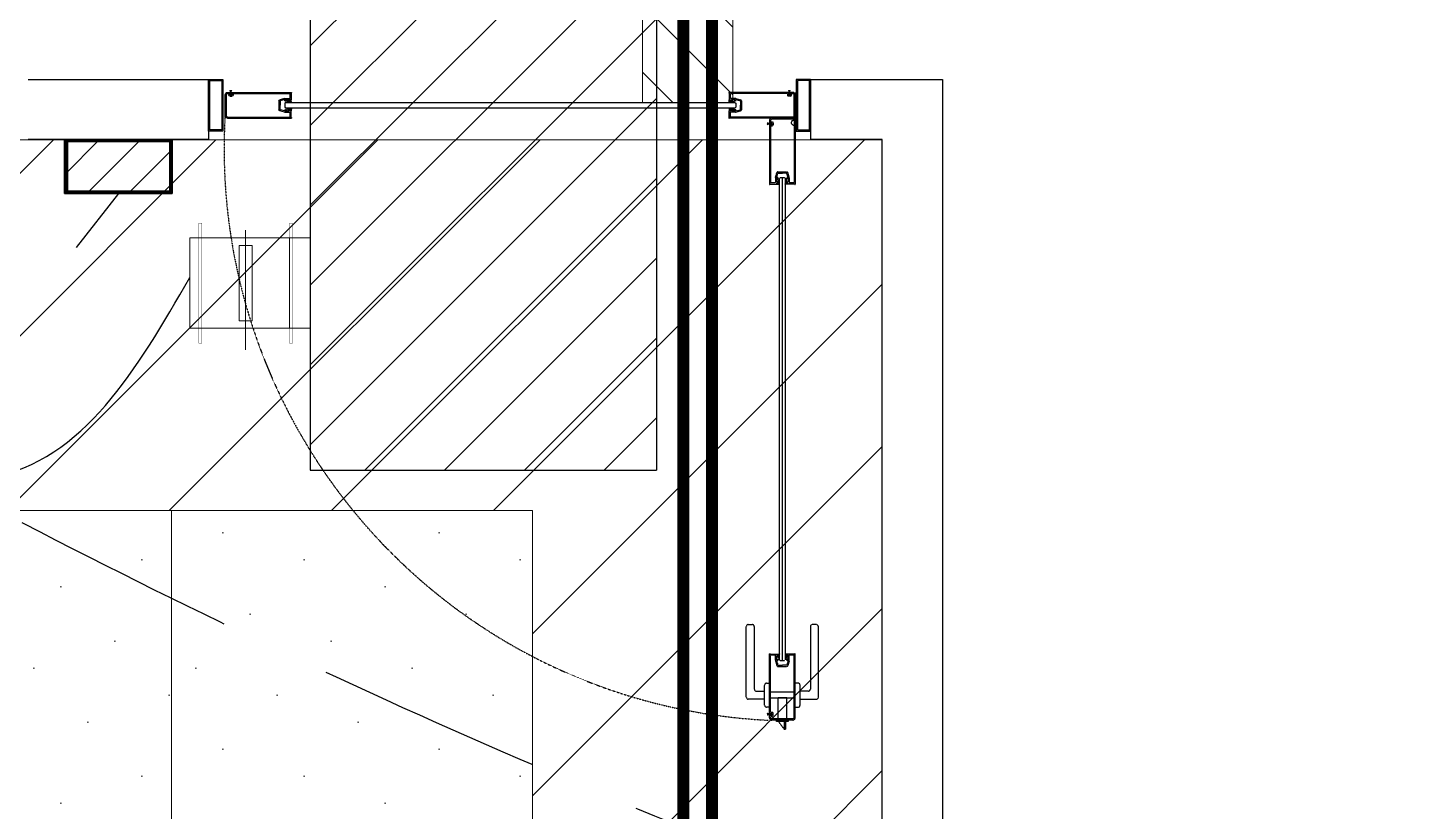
# Model space of a CAD drawing. Header units: millimetres. Extents: x 148480 to 578986, y 39883 to 155062.
# Drawn here: x 221488 to 223814, y 65453 to 66754 of the extents above; entities that cross this region are included whole.
import ezdxf

# ---------------------------------------------------------------- set-up
doc = ezdxf.new("R2010")
doc.units = ezdxf.units.MM
doc.linetypes.add('CONTINOUS', pattern=[0])
doc.linetypes.add('HIDDEN', pattern=[0.375, 0.25, -0.125])
for name, color, linetype in [('2', 7, 'Continuous'), ('ceilings', 253, 'Continuous'), ('DNM JEB', 4, 'Continuous'), ('EL-SWITCH BOXWS', 30, 'Continuous'), ('Flooring', 44, 'Continuous'), ('Hatch 01_UC', 7, 'Continuous'), ('Layer4', 6, 'Continuous'), ('M HVAC DRAIN PIPE', 30, 'Continuous'), ('M-HVAC ELLIPTICAL DUCT', 6, 'Continuous'), ('M-HVAC VRV PIPE', 4, 'Continuous'), ('M-HVAC-INSULATION', 8, 'Continuous'), ('M-HVAC-SUPPLY AIR DUCT', 4, 'Continuous'), ('TENANCY', 3, 'Continuous')]:
    doc.layers.add(name, color=color, linetype=linetype)
for name, color, linetype, lineweight in [('CB-AC CABLE TRAY', 213, 'Continuous', 15), ('I-PART-GYP', 6, 'Continuous', 30), ('M-HVAC-CONTROL DAMPERS', 210, 'Continuous', 15)]:
    doc.layers.add(name, color=color, linetype=linetype, lineweight=lineweight)
doc.layers.add('ceiling', color=7, linetype='Continuous', lineweight=5, true_color=0x560d91)

# ---------------------------------------------------------------- blocks, each defined once
blk = doc.blocks.new('A$C5BB6640F')
at = {"layer": '2', "color": 8, "linetype": 'Continuous'}
for p, q in [((0.8, 2.6), (0, 0)), ((1, 2.6), (0.5, 0)), ((2.1, 8.2), (0.8, 8.2)), ((0.8, 8.2), (0.8, 2.6)), ((2.1, 6.4), (0.8, 6.4)), ((2.1, 4.5), (0.8, 4.5)), ((2.1, 2.6), (0.8, 2.6)), ((1.2, 2.6), (0.9, 0)), ((1.4, 2.6), (1.4, 0)), ((1.6, 2.6), (1.9, 0)), ((1.8, 2.6), (2.3, 0)), ((2.1, 8.2), (2.1, 2.6)), ((2.1, 2.6), (2.8, 0))]:
    blk.add_line(p, q, dxfattribs=at)
blk = doc.blocks.new('A$C4A242C7C')
at = {"layer": '2', "color": 8, "linetype": 'Continuous'}
for p, q in [((0, 4), (0, 115.4)), ((0.4, 115.8), (0.6, 115.8)), ((1.4, 115), (13, 115)), ((2, 113), (10.5, 113)), ((2, 4), (2, 113)), ((10.5, 103.9), (10.5, 113)), ((10.6, 103.4), (12.8, 95.2)), ((14, 111.3), (12.5, 111.3)), ((12.5, 104.8), (12.5, 111.3)), ((14, 104.8), (12.5, 104.8)), ((14.8, 103.8), (12.5, 103.8)), ((12.5, 103.8), (14.7, 95.7)), ((13, 115), (13, 112.6)), ((14.7, 112.6), (13, 112.6)), ((14, 110), (14, 111.3)), ((14, 106.1), (14, 104.8)), ((14.3, 109.8), (15, 110)), ((14.3, 106.3), (15, 106.1)), ((14.7, 112.6), (15.2, 110.4)), ((14.8, 103.8), (15.2, 105.6)), ((30.3, 112.6), (29.8, 110.4)), ((30.2, 103.8), (29.8, 105.6)), ((30.7, 109.8), (30, 110)), ((30.7, 106.3), (30, 106.1)), ((30.2, 103.8), (32.5, 103.8)), ((32, 112.6), (30.3, 112.6)), ((32.5, 103.8), (30.3, 95.7)), ((31, 111.3), (32.5, 111.3)), ((31, 110), (31, 111.3)), ((31, 106.1), (31, 104.8)), ((31, 104.8), (32.5, 104.8)), ((32, 115), (32, 112.6)), ((43.6, 115), (32, 115)), ((34.4, 103.4), (32.2, 95.2)), ((32.5, 104.8), (32.5, 111.3)), ((34.5, 113), (43, 113)), ((34.5, 103.9), (34.5, 113)), ((43, 14.2), (43, 113)), ((44.6, 115.8), (44.4, 115.8)), ((45, 11.7), (45, 115.4)), ((14.7, 95.7), (22.5, 95.7)), ((30.3, 93.7), (14.7, 93.7)), ((30.3, 95.7), (22.5, 95.7)), ((4, 2), (41, 2)), ((4, 0), (41, 0)), ((38.5, 8.4), (38.5, 11.7)), ((42.5, 13.7), (40.5, 13.7)), ((40.5, 8.8), (40.5, 11.3)), ((42.5, 6.4), (40.5, 6.4)), ((44, 11.7), (40.9, 11.7)), ((44, 8.4), (40.9, 8.4)), ((43, 4), (43, 5.9)), ((44, 11.6), (44, 11.7)), ((44, 8.4), (44, 8.5)), ((44.4, 11.2), (44.5, 11.2)), ((44.4, 8.9), (44.5, 8.9)), ((45, 4), (45, 8.4))]:
    blk.add_line(p, q, dxfattribs=at)
for centre, radius, start, end in [((0.4, 115.4), 0.4, 90, 180), ((0.6, 115.4), 0.4, 0, 90), ((1.4, 115.4), 0.4, 180, 270), ((12.5, 103.9), 2, 180, 195), ((14.2, 110), 0.2, 180, 285), ((14.2, 106.1), 0.2, 75, 180), ((14.8, 110.3), 0.4, 285, 15), ((14.8, 105.7), 0.4, 345, 75), ((30.1, 110.3), 0.4, 165, 255), ((30.1, 105.7), 0.4, 105, 195), ((30.8, 110), 0.2, 255, 0), ((30.8, 106.1), 0.2, 0, 105), ((32.5, 103.9), 2, 345, 0), ((43.6, 115.4), 0.4, 270, 0), ((44.4, 115.4), 0.4, 90, 180), ((44.6, 115.4), 0.4, 0, 90), ((14.7, 95.7), 2, 195, 270), ((30.3, 95.7), 2, 270, 345), ((4, 4), 4, 180, 270), ((4, 4), 2, 180, 270), ((40.5, 11.7), 2, 90, 180), ((40.5, 8.4), 2, 180, 270), ((40.9, 11.3), 0.4, 90, 180), ((40.9, 8.8), 0.4, 180, 270), ((41, 4), 4, 270, 0), ((41, 4), 2, 270, 0), ((42.5, 14.2), 0.5, 270, 0), ((42.5, 5.9), 0.5, 0, 90), ((44.4, 11.6), 0.4, 180, 270), ((44.4, 8.5), 0.4, 90, 180), ((44.5, 11.7), 0.5, 270, 0), ((44.5, 8.4), 0.5, 0, 90)]:
    blk.add_arc(centre, radius, start, end, dxfattribs=at)
blk = doc.blocks.new('A$C109E4DED')
at = {"layer": 'TENANCY', "rotation": 90}
blk.add_blockref('A$C4A242C7C', (75.8, 0), dxfattribs=at)
blk = doc.blocks.new('A$C57546ED1')
at = {"layer": '2', "color": 8, "linetype": 'Continuous'}
mesh = blk.add_polyface(dxfattribs=at)
corners = [(1, 3.4), (0.7, 2.6), (0, 2.7), (0.8, 4.1)]
mesh.append_faces([[corners[k] for k in face] for face in [(0, 1, 2, 3)]], dxfattribs={"color": 8})
mesh = blk.add_polyface(dxfattribs=at)
corners = [(2, 3.4), (2, 2.6), (0.7, 2.6), (1, 3.4)]
mesh.append_faces([[corners[k] for k in face] for face in [(0, 1, 2, 3)]], dxfattribs={"color": 8})
mesh = blk.add_polyface(dxfattribs=at)
corners = [(2.3, 4.1), (2.2, 1.7), (2, 2.6), (2, 3.4)]
mesh.append_faces([[corners[k] for k in face] for face in [(0, 1, 2, 3)]], dxfattribs={"color": 8})
mesh = blk.add_polyface(dxfattribs=at)
corners = [(2.7, 3.4), (2.5, 2.5), (2.2, 1.7), (2.3, 4.1)]
mesh.append_faces([[corners[k] for k in face] for face in [(0, 1, 2, 3)]], dxfattribs={"color": 8})
mesh = blk.add_polyface(dxfattribs=at)
corners = [(3.3, 3.4), (3.2, 2.5), (2.5, 2.5), (2.7, 3.4)]
mesh.append_faces([[corners[k] for k in face] for face in [(0, 1, 2, 3)]], dxfattribs={"color": 8})
mesh = blk.add_polyface(dxfattribs=at)
corners = [(3.6, 4.2), (3.5, 2.4), (3.2, 2.5), (3.3, 3.4)]
mesh.append_faces([[corners[k] for k in face] for face in [(0, 1, 2, 3)]], dxfattribs={"color": 8})
mesh = blk.add_polyface(dxfattribs=at)
corners = [(4.1, 3.5), (3.9, 2.4), (3.5, 2.4), (3.6, 4.2)]
mesh.append_faces([[corners[k] for k in face] for face in [(0, 1, 2, 3)]], dxfattribs={"color": 8})
mesh = blk.add_polyface(dxfattribs=at)
corners = [(6.5, 3.6), (5.8, 2.3), (3.9, 2.4), (4.1, 3.5)]
mesh.append_faces([[corners[k] for k in face] for face in [(0, 1, 2, 3)]], dxfattribs={"color": 8})
mesh = blk.add_polyface(dxfattribs=at)
corners = [(6.8, 4.6), (6.2, 0), (5.8, 2.3), (6.5, 3.6)]
mesh.append_faces([[corners[k] for k in face] for face in [(0, 1, 2, 3)]], dxfattribs={"color": 8})
mesh = blk.add_polyface(dxfattribs=at)
corners = [(7.9, 4.6), (7.5, 0), (6.2, 0), (6.8, 4.6)]
mesh.append_faces([[corners[k] for k in face] for face in [(0, 1, 2, 3)]], dxfattribs={"color": 8})
blk = doc.blocks.new('GFC1')
at = {"layer": 'DNM JEB', "color": 8, "linetype": 'Continuous'}
for p, q in [((294420.8, 67654.6), (294420.8, 67554.6)), ((295420.8, 67654.6), (295420.8, 67554.6)), ((295397, 67632.2), (295397, 67585.4))]:
    blk.add_line(p, q, dxfattribs=at)
at = {"layer": 'DNM JEB', "color": 8}
for p, q in [((294548.6, 67616.5), (295295, 67616.5)), ((295295, 67607), (294548.6, 67607)), ((295369, 66690.5), (295369, 67490.1)), ((295378.6, 67490.1), (295378.6, 66690.5))]:
    blk.add_line(p, q, dxfattribs=at)
at = {"layer": 'DNM JEB', "color": 8, "linetype": 'HIDDEN'}
for p, q in [((295351.2, 67581.4), (295348.7, 67582.1)), ((295351.2, 67581.2), (295348.7, 67581.7)), ((295351.2, 67581), (295348.7, 67581.2)), ((295351.2, 67580.8), (295348.7, 67580.8)), ((295351.2, 67580.6), (295348.7, 67580.3)), ((295351.2, 67580.3), (295348.7, 67579.9)), ((295351.2, 67580.1), (295348.7, 67579.4)), ((295351.2, 67580.1), (295351.2, 67581.4)), ((295356.5, 67581.4), (295351.2, 67581.4)), ((295356.5, 67580.1), (295351.2, 67580.1)), ((295352.4, 67586.5), (295352.4, 67582.3)), ((295352.4, 67579.2), (295352.4, 67480.4)), ((295352.9, 67581.9), (295352.8, 67581.9)), ((295352.9, 67579.7), (295352.8, 67579.7)), ((295353, 67580.1), (295353, 67581.4)), ((295353.3, 67582.3), (295353.3, 67582.2)), ((295353.3, 67582.3), (295356.3, 67582.3)), ((295353.3, 67579.3), (295353.3, 67579.2)), ((295353.3, 67579.2), (295356.3, 67579.2)), ((295354.3, 67586.5), (295354.3, 67584.7)), ((295354.7, 67584.2), (295356.7, 67584.2)), ((295354.8, 67580.1), (295354.8, 67581.4)), ((295391.4, 67590.3), (295356.2, 67590.3)), ((295391.4, 67588.4), (295356.2, 67588.4)), ((295356.5, 67580.1), (295356.5, 67581.4)), ((295356.7, 67582), (295356.7, 67579.6)), ((295358.6, 67582.3), (295358.6, 67579.2)), ((295393.3, 67586.5), (295393.3, 67482.7)), ((295395.2, 67586.5), (295395.2, 67480.4)), ((295354.3, 67576.8), (295354.3, 67482.7)), ((295354.7, 67577.3), (295356.7, 67577.3)), ((295362.4, 67491.8), (295364.5, 67499.6)), ((295362.4, 67491.3), (295362.4, 67482.7)), ((295364.3, 67491.5), (295366.4, 67499.1)), ((295366.4, 67491.5), (295364.3, 67491.5)), ((295365.7, 67490.5), (295364.3, 67490.5)), ((295364.3, 67490.5), (295364.3, 67484.3)), ((295365.7, 67489.3), (295365.7, 67490.5)), ((295365.7, 67485.6), (295365.7, 67484.3)), ((295365.9, 67489.1), (295366.6, 67489.3)), ((295365.9, 67485.8), (295366.6, 67485.6)), ((295366.4, 67501.1), (295381.2, 67501.1)), ((295366.4, 67499.1), (295373.8, 67499.1)), ((295366.4, 67491.5), (295366.9, 67489.7)), ((295381.2, 67499.1), (295373.8, 67499.1)), ((295381.2, 67491.5), (295380.7, 67489.7)), ((295381.7, 67489.1), (295381, 67489.3)), ((295381.7, 67485.8), (295381, 67485.6)), ((295383.3, 67491.5), (295381.2, 67499.1)), ((295381.2, 67491.5), (295383.3, 67491.5)), ((295381.9, 67490.5), (295383.3, 67490.5)), ((295381.9, 67489.3), (295381.9, 67490.5)), ((295381.9, 67485.6), (295381.9, 67484.3)), ((295385.2, 67491.8), (295383.1, 67499.6)), ((295383.3, 67490.5), (295383.3, 67484.3)), ((295385.2, 67491.3), (295385.2, 67482.7)), ((295352.7, 67480), (295352.9, 67480)), ((295353.7, 67480.8), (295364.7, 67480.8)), ((295362.4, 67482.7), (295354.3, 67482.7)), ((295365.7, 67484.3), (295364.3, 67484.3)), ((295364.7, 67483.1), (295366.3, 67483.1)), ((295364.7, 67480.8), (295364.7, 67483.1)), ((295366.3, 67483.1), (295366.9, 67485.1)), ((295381.3, 67483.1), (295380.7, 67485.1)), ((295381.3, 67483.1), (295382.8, 67483.1)), ((295381.9, 67484.3), (295383.3, 67484.3)), ((295382.8, 67480.8), (295382.8, 67483.1)), ((295393.9, 67480.8), (295382.8, 67480.8)), ((295393.3, 67482.7), (295385.2, 67482.7)), ((295394.8, 67480), (295394.7, 67480)), ((295352.4, 66601.4), (295352.4, 66700.2)), ((295352.7, 66700.6), (295352.9, 66700.6)), ((295353.7, 66699.8), (295364.7, 66699.8)), ((295362.4, 66697.9), (295354.3, 66697.9)), ((295354.3, 66603.8), (295354.3, 66697.9)), ((295362.4, 66689.2), (295362.4, 66697.9)), ((295365.7, 66696.3), (295364.3, 66696.3)), ((295364.3, 66690.1), (295364.3, 66696.3)), ((295364.7, 66699.8), (295364.7, 66697.5)), ((295364.7, 66697.5), (295366.3, 66697.5)), ((295365.7, 66695), (295365.7, 66696.3)), ((295365.9, 66694.8), (295366.6, 66695)), ((295366.3, 66697.5), (295366.9, 66695.5)), ((295381.3, 66697.5), (295380.7, 66695.5)), ((295381.7, 66694.8), (295381, 66695)), ((295381.3, 66697.5), (295382.8, 66697.5)), ((295381.9, 66695), (295381.9, 66696.3)), ((295381.9, 66696.3), (295383.3, 66696.3)), ((295382.8, 66699.8), (295382.8, 66697.5)), ((295393.9, 66699.8), (295382.8, 66699.8)), ((295383.3, 66690.1), (295383.3, 66696.3)), ((295393.3, 66697.9), (295385.2, 66697.9)), ((295385.2, 66689.2), (295385.2, 66697.9)), ((295393.3, 66594.1), (295393.3, 66697.9)), ((295394.8, 66700.6), (295394.7, 66700.6)), ((295395.2, 66594.1), (295395.2, 66700.2)), ((295362.4, 66688.8), (295364.5, 66680.9)), ((295365.7, 66690.1), (295364.3, 66690.1)), ((295366.4, 66689.1), (295364.3, 66689.1)), ((295364.3, 66689.1), (295366.4, 66681.4)), ((295365.7, 66691.3), (295365.7, 66690.1)), ((295365.9, 66691.5), (295366.6, 66691.3)), ((295366.4, 66689.1), (295366.9, 66690.8)), ((295366.4, 66681.4), (295373.8, 66681.4)), ((295366.4, 66679.5), (295381.2, 66679.5)), ((295381.2, 66681.4), (295373.8, 66681.4)), ((295381.2, 66689.1), (295380.7, 66690.8)), ((295381.7, 66691.5), (295381, 66691.3)), ((295381.2, 66689.1), (295383.3, 66689.1)), ((295383.3, 66689.1), (295381.2, 66681.4)), ((295381.9, 66691.3), (295381.9, 66690.1)), ((295381.9, 66690.1), (295383.3, 66690.1)), ((295385.2, 66688.8), (295383.1, 66680.9)), ((295354.7, 66603.3), (295356.7, 66603.3)), ((295351.2, 66600.4), (295348.7, 66601.1)), ((295351.2, 66600.2), (295348.7, 66600.6)), ((295351.2, 66599.9), (295348.7, 66600.2)), ((295351.2, 66599.7), (295348.7, 66599.7)), ((295351.2, 66599.5), (295348.7, 66599.3)), ((295351.2, 66599.3), (295348.7, 66598.8)), ((295351.2, 66599.1), (295348.7, 66598.4)), ((295351.2, 66600.4), (295351.2, 66599.1)), ((295356.5, 66600.4), (295351.2, 66600.4)), ((295356.5, 66599.1), (295351.2, 66599.1)), ((295352.4, 66594.1), (295352.4, 66598.2)), ((295352.9, 66600.9), (295352.8, 66600.9)), ((295352.9, 66598.7), (295352.8, 66598.7)), ((295353, 66600.4), (295353, 66599.1)), ((295353.3, 66601.3), (295353.3, 66601.4)), ((295353.3, 66601.4), (295356.3, 66601.4)), ((295353.3, 66598.2), (295353.3, 66598.3)), ((295353.3, 66598.2), (295356.3, 66598.2)), ((295354.3, 66594.1), (295354.3, 66595.9)), ((295354.7, 66596.3), (295356.7, 66596.3)), ((295354.8, 66600.4), (295354.8, 66599.1)), ((295391.4, 66592.2), (295356.2, 66592.2)), ((295391.4, 66590.3), (295356.2, 66590.3)), ((295356.5, 66600.4), (295356.5, 66599.1)), ((295356.7, 66598.6), (295356.7, 66601)), ((295358.6, 66598.2), (295358.6, 66601.4))]:
    blk.add_line(p, q, dxfattribs=at)
at = {"layer": 'DNM JEB', "color": 8, "linetype": 'Continuous'}
for points in [[(294420.8, 67654.6), (294444.6, 67654.6), (294444.6, 67568.9), (294420.8, 67568.9)], [(294422.7, 67652.7), (294442.7, 67652.7), (294442.7, 67570.8), (294422.7, 67570.8)], [(295420.8, 67654.6), (295397, 67654.6), (295397, 67568.9), (295420.8, 67568.9)], [(295418.9, 67652.7), (295398.9, 67652.7), (295398.9, 67570.8), (295418.9, 67570.8)]]:
    blk.add_lwpolyline(points, close=True, dxfattribs=at)
blk.add_lwpolyline([(295395.2, 67586.8), (295395.2, 67632.2), (295397, 67632.2)], dxfattribs=at)
at = {"layer": 'DNM JEB', "color": 8}
for points in [[(294548.6, 67616.5), (294547.2, 67615), (294547.2, 67608.4), (294548.6, 67607)], [(295295, 67616.5), (295296.4, 67615.1), (295296.4, 67608.4), (295295, 67607)], [(295373.8, 66689.1), (295373.8, 67491.5)]]:
    blk.add_lwpolyline(points, dxfattribs=at)
at = {"layer": 'DNM JEB', "color": 8, "linetype": 'HIDDEN'}
for points in [[(295369, 67490.1), (295370.5, 67491.5), (295377.1, 67491.5), (295378.6, 67490.1)], [(295369, 66690.5), (295370.5, 66689.1), (295377.1, 66689.1), (295378.6, 66690.5)], [(295368.1, 66588.1), (295368.1, 66586.7), (295376.7, 66575.3)], [(295376.7, 66588.1), (295376.7, 66575.3), (295379.5, 66575.3), (295379.5, 66588.1)]]:
    blk.add_lwpolyline(points, dxfattribs=at)
for points in [[(295344.4, 66625.1), (295317.2, 66625.1, -0.414214), (295313.9, 66628.4), (295313.9, 66745.6, -0.414214), (295317.2, 66748.9), (295323.9, 66748.9, -0.414214), (295327.2, 66745.6), (295327.2, 66641.7, 0.414214), (295330.6, 66638.4), (295344.4, 66638.4)], [(295403.2, 66625.1), (295430.4, 66625.1, 0.414214), (295433.7, 66628.4), (295433.7, 66745.6, 0.414214), (295430.4, 66748.9), (295423.7, 66748.9, 0.414214), (295420.4, 66745.6), (295420.4, 66641.7, -0.414214), (295417, 66638.4), (295403.2, 66638.4)], [(295352.4, 66611.7), (295347.7, 66611.7, -0.414214), (295344.4, 66615.1), (295344.4, 66648.4, -0.414214), (295347.7, 66651.7), (295352.4, 66651.7)], [(295395.2, 66611.7), (295399.9, 66611.7, 0.414214), (295403.2, 66615.1), (295403.2, 66648.4, 0.414214), (295399.9, 66651.7), (295395.2, 66651.7)]]:
    blk.add_lwpolyline(points, format="xyb", dxfattribs=at)
for points in [[(295395.2, 66627), (295395.2, 66636.5), (295352.4, 66636.5), (295352.4, 66627)], [(295381.5, 66591.8), (295381.5, 66627), (295366.2, 66627), (295366.2, 66591.8)], [(295364.3, 66588.1), (295364.3, 66590.3), (295383.3, 66590.3), (295383.3, 66588.1)], [(295365.2, 66590.3), (295365.2, 66591.8), (295382.4, 66591.8), (295382.4, 66590.3)]]:
    blk.add_lwpolyline(points, close=True, dxfattribs=at)
at = {"layer": 'DNM JEB', "color": 8, "linetype": 'HIDDEN', "ltscale": 0.1}
blk.add_arc((295397.1, 67539.5), 950.6, 176.5059, 267.1815, dxfattribs=at)
at = {"layer": 'DNM JEB', "color": 8, "linetype": 'HIDDEN'}
for centre, radius, start, end in [((295356.2, 67586.5), 3.81, 90, 180), ((295352.8, 67582.3), 0.476, 180, 270), ((295352.8, 67579.2), 0.476, 90, 180), ((295352.9, 67582.2), 0.381, 270, 0), ((295352.9, 67579.3), 0.381, 0, 90), ((295356.2, 67586.5), 1.9, 90, 180), ((295354.7, 67584.7), 0.476, 180, 270), ((295356.3, 67582), 0.381, 0, 90), ((295356.3, 67579.6), 0.381, 270, 0), ((295356.7, 67582.3), 1.9, 0, 90), ((295356.7, 67579.2), 1.9, 270, 0), ((295391.4, 67586.5), 3.81, 0, 90), ((295391.4, 67586.5), 1.9, 0, 90), ((295354.7, 67576.8), 0.476, 90, 180), ((295364.3, 67491.3), 1.9, 165, 180), ((295366.4, 67499.1), 1.9, 90, 165), ((295365.9, 67489.3), 0.19, 180, 285), ((295365.9, 67485.6), 0.19, 75, 180), ((295366.5, 67489.6), 0.381, 285, 15), ((295366.5, 67485.2), 0.381, 345, 75), ((295381.1, 67489.6), 0.381, 165, 255), ((295381.1, 67485.2), 0.381, 105, 195), ((295381.2, 67499.1), 1.9, 15, 90), ((295381.7, 67489.3), 0.19, 255, 0), ((295381.7, 67485.6), 0.19, 0, 105), ((295383.3, 67491.3), 1.9, 0, 15), ((295352.7, 67480.4), 0.381, 180, 270), ((295352.9, 67480.4), 0.381, 270, 0), ((295353.7, 67480.4), 0.381, 90, 180), ((295393.9, 67480.4), 0.381, 0, 90), ((295394.7, 67480.4), 0.381, 180, 270), ((295394.8, 67480.4), 0.381, 270, 0), ((295352.7, 66700.2), 0.381, 90, 180), ((295352.9, 66700.2), 0.381, 0, 90), ((295353.7, 66700.2), 0.381, 180, 270), ((295365.9, 66695), 0.19, 180, 285), ((295366.5, 66695.4), 0.381, 285, 15), ((295381.1, 66695.4), 0.381, 165, 255), ((295381.7, 66695), 0.19, 255, 0), ((295393.9, 66700.2), 0.381, 270, 0), ((295394.7, 66700.2), 0.381, 90, 180), ((295394.8, 66700.2), 0.381, 0, 90), ((295364.3, 66689.2), 1.9, 180, 195), ((295366.4, 66681.4), 1.9, 195, 270), ((295365.9, 66691.3), 0.19, 75, 180), ((295366.5, 66690.9), 0.381, 345, 75), ((295381.1, 66690.9), 0.381, 105, 195), ((295381.2, 66681.4), 1.9, 270, 345), ((295381.7, 66691.3), 0.19, 0, 105), ((295383.3, 66689.2), 1.9, 345, 0), ((295354.7, 66603.8), 0.476, 180, 270), ((295356.7, 66601.4), 1.9, 0, 90), ((295352.8, 66601.4), 0.476, 180, 270), ((295352.8, 66598.2), 0.476, 90, 180), ((295356.2, 66594.1), 3.81, 180, 270), ((295352.9, 66601.3), 0.381, 270, 0), ((295352.9, 66598.3), 0.381, 0, 90), ((295354.7, 66595.9), 0.476, 90, 180), ((295356.2, 66594.1), 1.9, 180, 270), ((295356.3, 66601), 0.381, 0, 90), ((295356.3, 66598.6), 0.381, 270, 0), ((295356.7, 66598.2), 1.9, 270, 0), ((295391.4, 66594.1), 3.81, 270, 0), ((295391.4, 66594.1), 1.9, 270, 0)]:
    blk.add_arc(centre, radius, start, end, dxfattribs=at)
at = {"layer": 'DNM JEB', "color": 8, "linetype": 'Continuous', "extrusion": (0, 0, -1)}
blk.add_arc((-295393.4, 67582.6), 4.58, 141.7937, 113.4563, dxfattribs=at)
at = {"layer": 'Flooring', "color": 8, "linetype": 'HIDDEN', "ltscale": 1500}
blk.add_arc((300007.7, 78255.1), 12777.8, 229.90697, 79.60318, dxfattribs=at)
at = {"layer": 'I-PART-GYP', "color": 8, "linetype": 'CONTINOUS'}
for points in [[(294120.8, 67654.6), (294420.8, 67654.6)], [(295420.8, 67654.6), (295639.7, 67654.6)], [(295639.7, 67654.6), (295639.7, 63122.1), (295539.7, 63122.1), (295539.7, 67554.6)], [(294420.8, 67554.6), (294120.8, 67554.6)], [(295539.7, 67554.6), (295420.8, 67554.6)]]:
    blk.add_lwpolyline(points, dxfattribs=at)
at = {"layer": 'DNM JEB', "color": 8, "yscale": 0.9523809523809526}
for p, xscale, zscale in [((294520.6, 67590.3), -0.9523809523809526, 0.9523809523809528), ((295323, 67590.3), 0.9523809523809526, 0.9523809523809526)]:
    blk.add_blockref('A$C109E4DED', p, dxfattribs=dict(at, xscale=xscale, zscale=zscale))
at = {"layer": 'DNM JEB', "color": 8, "yscale": 0.9523809523809523, "rotation": 180}
for p, xscale, zscale in [((294456.5, 67636.8), -0.9523809523809523, 0.9523809523809526), ((295387, 67636.8), 0.9523809523809523, 0.9523809523809523)]:
    blk.add_blockref('A$C5BB6640F', p, dxfattribs=dict(at, xscale=xscale, zscale=zscale))
at = {"layer": 'DNM JEB', "color": 8, "ltscale": 1.2, "yscale": 0.9523809523809523, "rotation": 180}
for p, xscale, zscale in [((294550.8, 67620.8), -0.9523809523809523, 0.9523809523809526), ((295292.8, 67620.8), 0.9523809523809523, 0.9523809523809523)]:
    blk.add_blockref('A$C57546ED1', p, dxfattribs=dict(at, xscale=xscale, zscale=zscale))
at = {"layer": 'DNM JEB', "color": 8, "ltscale": 1.2, "yscale": 0.9523809523809526}
for p, xscale, zscale in [((294550.8, 67602.7), 0.9523809523809526, 0.9523809523809526), ((295292.8, 67602.7), -0.9523809523809526, 0.9523809523809528)]:
    blk.add_blockref('A$C57546ED1', p, dxfattribs=dict(at, xscale=xscale, zscale=zscale))
at = {"layer": 'DNM JEB', "color": 8, "linetype": 'HIDDEN'}
mesh = blk.add_polyface(dxfattribs=at)
corners = [(295368.6, 67485.8), (295366.4, 67485.8), (295367.2, 67486), (295368, 67486)]
mesh.append_faces([[corners[k] for k in face] for face in [(3, 2, 1, 0)]], dxfattribs={"color": 8})
mesh = blk.add_polyface(dxfattribs=at)
corners = [(295368, 67485.4), (295367.1, 67485.5), (295366.4, 67485.8), (295368.6, 67485.8)]
mesh.append_faces([[corners[k] for k in face] for face in [(3, 2, 1, 0)]], dxfattribs={"color": 8})
mesh = blk.add_polyface(dxfattribs=at)
corners = [(295368, 67484.7), (295367.1, 67484.8), (295367.1, 67485.5), (295368, 67485.4)]
mesh.append_faces([[corners[k] for k in face] for face in [(3, 2, 1, 0)]], dxfattribs={"color": 8})
mesh = blk.add_polyface(dxfattribs=at)
corners = [(295368, 67486), (295367.2, 67486), (295367.3, 67487.2), (295368, 67487)]
mesh.append_faces([[corners[k] for k in face] for face in [(3, 2, 1, 0)]], dxfattribs={"color": 8})
mesh = blk.add_polyface(dxfattribs=at)
corners = [(295368, 67487), (295367.3, 67487.2), (295367.3, 67487.9), (295368.7, 67487.2)]
mesh.append_faces([[corners[k] for k in face] for face in [(3, 2, 1, 0)]], dxfattribs={"color": 8})
mesh = blk.add_polyface(dxfattribs=at)
corners = [(295379.6, 67487), (295380.3, 67487.2), (295380.3, 67487.9), (295378.9, 67487.2)]
mesh.append_faces([[corners[k] for k in face] for face in [(3, 2, 1, 0)]], dxfattribs={"color": 8})
mesh = blk.add_polyface(dxfattribs=at)
corners = [(295378.9, 67485.8), (295381.2, 67485.8), (295380.4, 67486), (295379.6, 67486)]
mesh.append_faces([[corners[k] for k in face] for face in [(3, 2, 1, 0)]], dxfattribs={"color": 8})
mesh = blk.add_polyface(dxfattribs=at)
corners = [(295379.6, 67485.4), (295380.4, 67485.5), (295381.2, 67485.8), (295378.9, 67485.8)]
mesh.append_faces([[corners[k] for k in face] for face in [(3, 2, 1, 0)]], dxfattribs={"color": 8})
mesh = blk.add_polyface(dxfattribs=at)
corners = [(295379.6, 67486), (295380.4, 67486), (295380.3, 67487.2), (295379.6, 67487)]
mesh.append_faces([[corners[k] for k in face] for face in [(3, 2, 1, 0)]], dxfattribs={"color": 8})
mesh = blk.add_polyface(dxfattribs=at)
corners = [(295379.6, 67484.7), (295380.5, 67484.8), (295380.4, 67485.5), (295379.6, 67485.4)]
mesh.append_faces([[corners[k] for k in face] for face in [(3, 2, 1, 0)]], dxfattribs={"color": 8})
mesh = blk.add_polyface(dxfattribs=at)
corners = [(295369.1, 67481.4), (295364.7, 67482), (295366.9, 67482.4), (295368.1, 67481.7)]
mesh.append_faces([[corners[k] for k in face] for face in [(3, 2, 1, 0)]], dxfattribs={"color": 8})
mesh = blk.add_polyface(dxfattribs=at)
corners = [(295369.1, 67480.4), (295364.7, 67480.8), (295364.7, 67482), (295369.1, 67481.4)]
mesh.append_faces([[corners[k] for k in face] for face in [(3, 2, 1, 0)]], dxfattribs={"color": 8})
mesh = blk.add_polyface(dxfattribs=at)
corners = [(295368.1, 67481.7), (295366.9, 67482.4), (295367.1, 67484.2), (295368.1, 67484)]
mesh.append_faces([[corners[k] for k in face] for face in [(3, 2, 1, 0)]], dxfattribs={"color": 8})
mesh = blk.add_polyface(dxfattribs=at)
corners = [(295368.8, 67484.4), (295367.1, 67484.6), (295367.1, 67484.8), (295368, 67484.7)]
mesh.append_faces([[corners[k] for k in face] for face in [(3, 2, 1, 0)]], dxfattribs={"color": 8})
mesh = blk.add_polyface(dxfattribs=at)
corners = [(295368.1, 67484), (295367.1, 67484.2), (295367.1, 67484.6), (295368.8, 67484.4)]
mesh.append_faces([[corners[k] for k in face] for face in [(3, 2, 1, 0)]], dxfattribs={"color": 8})
mesh = blk.add_polyface(dxfattribs=at)
corners = [(295378.5, 67481.4), (295382.8, 67482), (295380.7, 67482.4), (295379.5, 67481.7)]
mesh.append_faces([[corners[k] for k in face] for face in [(3, 2, 1, 0)]], dxfattribs={"color": 8})
mesh = blk.add_polyface(dxfattribs=at)
corners = [(295378.5, 67480.4), (295382.8, 67480.8), (295382.8, 67482), (295378.5, 67481.4)]
mesh.append_faces([[corners[k] for k in face] for face in [(3, 2, 1, 0)]], dxfattribs={"color": 8})
mesh = blk.add_polyface(dxfattribs=at)
corners = [(295378.8, 67484.4), (295380.5, 67484.6), (295380.5, 67484.8), (295379.6, 67484.7)]
mesh.append_faces([[corners[k] for k in face] for face in [(3, 2, 1, 0)]], dxfattribs={"color": 8})
mesh = blk.add_polyface(dxfattribs=at)
corners = [(295379.5, 67484), (295380.5, 67484.2), (295380.5, 67484.6), (295378.8, 67484.4)]
mesh.append_faces([[corners[k] for k in face] for face in [(3, 2, 1, 0)]], dxfattribs={"color": 8})
mesh = blk.add_polyface(dxfattribs=at)
corners = [(295379.5, 67481.7), (295380.7, 67482.4), (295380.5, 67484.2), (295379.5, 67484)]
mesh.append_faces([[corners[k] for k in face] for face in [(3, 2, 1, 0)]], dxfattribs={"color": 8})
mesh = blk.add_polyface(dxfattribs=at)
corners = [(295369.1, 66700.2), (295364.7, 66699.8), (295364.7, 66698.6), (295369.1, 66699.2)]
mesh.append_faces([[corners[k] for k in face] for face in [(3, 2, 1, 0)]], dxfattribs={"color": 8})
mesh = blk.add_polyface(dxfattribs=at)
corners = [(295369.1, 66699.2), (295364.7, 66698.6), (295366.9, 66698.2), (295368.1, 66698.9)]
mesh.append_faces([[corners[k] for k in face] for face in [(3, 2, 1, 0)]], dxfattribs={"color": 8})
mesh = blk.add_polyface(dxfattribs=at)
corners = [(295368, 66695.2), (295367.1, 66695.1), (295366.4, 66694.8), (295368.6, 66694.8)]
mesh.append_faces([[corners[k] for k in face] for face in [(3, 2, 1, 0)]], dxfattribs={"color": 8})
mesh = blk.add_polyface(dxfattribs=at)
corners = [(295368.6, 66694.8), (295366.4, 66694.8), (295367.2, 66694.5), (295368, 66694.5)]
mesh.append_faces([[corners[k] for k in face] for face in [(3, 2, 1, 0)]], dxfattribs={"color": 8})
mesh = blk.add_polyface(dxfattribs=at)
corners = [(295368.1, 66698.9), (295366.9, 66698.2), (295367.1, 66696.3), (295368.1, 66696.6)]
mesh.append_faces([[corners[k] for k in face] for face in [(3, 2, 1, 0)]], dxfattribs={"color": 8})
mesh = blk.add_polyface(dxfattribs=at)
corners = [(295368.1, 66696.6), (295367.1, 66696.3), (295367.1, 66696), (295368.8, 66696.1)]
mesh.append_faces([[corners[k] for k in face] for face in [(3, 2, 1, 0)]], dxfattribs={"color": 8})
mesh = blk.add_polyface(dxfattribs=at)
corners = [(295368.8, 66696.1), (295367.1, 66696), (295367.1, 66695.8), (295368, 66695.9)]
mesh.append_faces([[corners[k] for k in face] for face in [(3, 2, 1, 0)]], dxfattribs={"color": 8})
mesh = blk.add_polyface(dxfattribs=at)
corners = [(295368, 66695.9), (295367.1, 66695.8), (295367.1, 66695.1), (295368, 66695.2)]
mesh.append_faces([[corners[k] for k in face] for face in [(3, 2, 1, 0)]], dxfattribs={"color": 8})
mesh = blk.add_polyface(dxfattribs=at)
corners = [(295368, 66694.5), (295367.2, 66694.5), (295367.3, 66693.4), (295368, 66693.6)]
mesh.append_faces([[corners[k] for k in face] for face in [(3, 2, 1, 0)]], dxfattribs={"color": 8})
mesh = blk.add_polyface(dxfattribs=at)
corners = [(295378.5, 66700.2), (295382.8, 66699.8), (295382.8, 66698.6), (295378.5, 66699.2)]
mesh.append_faces([[corners[k] for k in face] for face in [(3, 2, 1, 0)]], dxfattribs={"color": 8})
mesh = blk.add_polyface(dxfattribs=at)
corners = [(295378.5, 66699.2), (295382.8, 66698.6), (295380.7, 66698.2), (295379.5, 66698.9)]
mesh.append_faces([[corners[k] for k in face] for face in [(3, 2, 1, 0)]], dxfattribs={"color": 8})
mesh = blk.add_polyface(dxfattribs=at)
corners = [(295379.5, 66696.6), (295380.5, 66696.3), (295380.5, 66696), (295378.8, 66696.1)]
mesh.append_faces([[corners[k] for k in face] for face in [(3, 2, 1, 0)]], dxfattribs={"color": 8})
mesh = blk.add_polyface(dxfattribs=at)
corners = [(295378.8, 66696.1), (295380.5, 66696), (295380.5, 66695.8), (295379.6, 66695.9)]
mesh.append_faces([[corners[k] for k in face] for face in [(3, 2, 1, 0)]], dxfattribs={"color": 8})
mesh = blk.add_polyface(dxfattribs=at)
corners = [(295379.6, 66695.2), (295380.4, 66695.1), (295381.2, 66694.8), (295378.9, 66694.8)]
mesh.append_faces([[corners[k] for k in face] for face in [(3, 2, 1, 0)]], dxfattribs={"color": 8})
mesh = blk.add_polyface(dxfattribs=at)
corners = [(295378.9, 66694.8), (295381.2, 66694.8), (295380.4, 66694.5), (295379.6, 66694.5)]
mesh.append_faces([[corners[k] for k in face] for face in [(3, 2, 1, 0)]], dxfattribs={"color": 8})
mesh = blk.add_polyface(dxfattribs=at)
corners = [(295379.5, 66698.9), (295380.7, 66698.2), (295380.5, 66696.3), (295379.5, 66696.6)]
mesh.append_faces([[corners[k] for k in face] for face in [(3, 2, 1, 0)]], dxfattribs={"color": 8})
mesh = blk.add_polyface(dxfattribs=at)
corners = [(295379.6, 66695.9), (295380.5, 66695.8), (295380.4, 66695.1), (295379.6, 66695.2)]
mesh.append_faces([[corners[k] for k in face] for face in [(3, 2, 1, 0)]], dxfattribs={"color": 8})
mesh = blk.add_polyface(dxfattribs=at)
corners = [(295379.6, 66694.5), (295380.4, 66694.5), (295380.3, 66693.4), (295379.6, 66693.6)]
mesh.append_faces([[corners[k] for k in face] for face in [(3, 2, 1, 0)]], dxfattribs={"color": 8})
mesh = blk.add_polyface(dxfattribs=at)
corners = [(295368, 66693.6), (295367.3, 66693.4), (295367.3, 66692.7), (295368.7, 66693.4)]
mesh.append_faces([[corners[k] for k in face] for face in [(3, 2, 1, 0)]], dxfattribs={"color": 8})
mesh = blk.add_polyface(dxfattribs=at)
corners = [(295379.6, 66693.6), (295380.3, 66693.4), (295380.3, 66692.7), (295378.9, 66693.4)]
mesh.append_faces([[corners[k] for k in face] for face in [(3, 2, 1, 0)]], dxfattribs={"color": 8})
blk = doc.blocks.new('GRID')
at = {"layer": 'ceilings', "lineweight": 5}
h = blk.add_hatch(dxfattribs=at)
h.set_pattern_fill('DOTS', color=8, scale=80, angle=45)
h.paths.add_polyline_path([(56229.9, 61282.6), (56229.9, 61882.6), (56829.9, 61882.6), (56829.9, 61282.6)])
at = {"layer": 'ceilings', "color": 8, "lineweight": 5}
blk.add_lwpolyline([(56229.9, 61282.6), (56229.9, 61882.6), (56829.9, 61882.6), (56829.9, 61282.6)], close=True, dxfattribs=at)
blk = doc.blocks.new('celling')
at = {"layer": 'Hatch 01_UC', "linetype": 'Continuous', "lineweight": 0, "transparency": 33554597}
h = blk.add_hatch(dxfattribs=at)
h.set_pattern_fill('ANSI31', color=8, scale=60, angle=180)
h.set_pattern_definition([(225, (368919.01, 87873.83), (134.70384, -134.70384), [])])
h.paths.add_polyline_path([(305309.5, 10289.4), (305309.5, 14521.9), (301748.2, 14521.9), (301748.2, 10621.9), (302080.7, 10621.9), (302079.1, 10289.4)])
h.paths.add_polyline_path([(304728.8, 10905.7), (302328.8, 10905.7), (302328.8, 13905.7), (304728.8, 13905.7)], flags=16)
at = {"layer": 'ceiling', "color": 8, "linetype": 'Continuous'}
blk.add_lwpolyline([(305309.5, 10289.4), (305309.5, 14521.9), (301748.2, 14521.9), (301748.2, 10621.9), (302080.7, 10621.9), (302079.1, 10289.4), (305309.5, 10289.4)], dxfattribs=at)
at = {"layer": 'Hatch 01_UC', "color": 8, "linetype": 'Continuous', "lineweight": 0}
blk.add_lwpolyline([(304728.8, 10905.7), (302328.8, 10905.7), (302328.8, 13905.7), (304728.8, 13905.7)], close=True, dxfattribs=at)
at = {"layer": 'ceilings', "rotation": 89.99999999999999}
blk.add_blockref('GRID', (365411.4, -42924.2), dxfattribs=at)
at = {"layer": 'ceilings', "xscale": -1, "rotation": 270}
blk.add_blockref('GRID', (242846.2, -42924.2), dxfattribs=at)
blk = doc.blocks.new('lsb')
at = {"layer": 'EL-SWITCH BOXWS', "extrusion": (0.000488338, 0.006137, 0.999981)}
h = blk.add_hatch(dxfattribs=at)
h.set_pattern_fill('ANSI31', color=8, scale=1.963905, angle=359.9998, style=0)
h.set_pattern_definition([(314.99982827, (-73506.04995, 20833.20643), (-0.17358683075, -0.1735857902), [])])
h.paths.add_polyline_path([(-179, 8.1), (-179, 202.2), (209.8, 202.2), (209.8, 8.1)])
h.paths.add_polyline_path([(-168.1, 16.1), (-168.1, 192), (200.7, 192), (200.7, 16.1)], flags=17)
at = {"layer": 'EL-SWITCH BOXWS'}
h = blk.add_hatch(dxfattribs=at)
h.set_pattern_fill('ANSI31', color=8, scale=38.4, angle=360, style=0)
h.set_pattern_definition([(135, (1791500.75, 34201.84), (74.331447, 74.331447), [])])
h.paths.add_polyline_path([(-179, 8.1), (-179, 202.2), (209.8, 202.2), (209.8, 8.1)])
at = {"layer": 'EL-SWITCH BOXWS', "color": 8}
for p, q in [((15.4, 202.2), (-136.8, 396.4)), ((-179, 202.2), (-179, 8.1)), ((209.8, 8.1), (209.8, 202.2)), ((-179, 8.1), (209.8, 8.1))]:
    blk.add_line(p, q, dxfattribs=at)
at = {"layer": 'EL-SWITCH BOXWS', "color": 8, "extrusion": (4.72941e-08, 0.012274, 0.999925)}
blk.add_line((-179, 202.2, -1.2), (209.8, 202.2, -1.2), dxfattribs=at)
at = {"layer": 'EL-SWITCH BOXWS', "color": 8, "extrusion": (0.000488338, 0.006137, 0.999981)}
for points, elevation in [([(-179, 202.2), (-179, 8.1), (209.8, 8.1), (209.8, 202.2)], 0), ([(-179, 8.1), (-179, 202.2), (209.8, 202.2), (209.8, 8.1)], 0), ([(-168.1, 16.1), (-168.1, 192), (200.7, 192), (200.7, 16.1)], 0.1)]:
    blk.add_lwpolyline(points, close=True, dxfattribs=dict(at, elevation=elevation))
blk = doc.blocks.new('150 dia spigot')
at = {"layer": 'M-HVAC-CONTROL DAMPERS', "color": 20}
for p, q in [((222416.2, 68217.3), (222416.2, 68018.5)), ((222323.6, 68054.4), (222323.6, 68204.5)), ((222523.5, 68204.5), (222323.6, 68204.5)), ((222405.4, 68066.7), (222405.5, 68192.2)), ((222427, 68192.2), (222405.5, 68192.2)), ((222427, 68066.7), (222427, 68192.2)), ((222489.2, 68204.5), (222489.2, 68054.4)), ((222427, 68066.7), (222405.4, 68066.7)), ((222523.5, 68054.4), (222323.6, 68054.4))]:
    blk.add_line(p, q, dxfattribs=at)
at = {"layer": 'M-HVAC-CONTROL DAMPERS', "color": 20, "const_width": 0.49}
for points in [[(222343.2, 68029.9), (222338.3, 68029.9), (222338.3, 68229), (222343.2, 68229)], [(222489.2, 68029.9), (222494.1, 68029.9), (222494.1, 68229), (222489.2, 68229)]]:
    blk.add_lwpolyline(points, close=True, dxfattribs=at)
blk = doc.blocks.new('*U146')
at = {"layer": 'CB-AC CABLE TRAY', "true_color": 0xa953a0}
h = blk.add_hatch(dxfattribs=at)
h.set_pattern_fill('ANSI31', color=215, scale=25)
h.set_pattern_definition([(45, (-883587.884, 1102758.81), (-56.1266008, 56.1266008), [])])
h.paths.add_polyline_path([(-88704.9, -150.4), (-88704.9, -0.4), (-67523.5, -0.4), (-67523.5, -150.4)])
at = {"layer": 'CB-AC CABLE TRAY', "color": 215, "true_color": 0xa953a0}
blk.add_lwpolyline([(-88704.9, -150.4), (-88704.9, -0.4), (-67523.5, -0.4), (-67523.5, -150.4)], close=True, dxfattribs=at)

msp = doc.modelspace()

# ---------------------------------------------------------------- block references
at = {"layer": 'Layer4', "linetype": 'Continuous', "rotation": 360}
msp.add_blockref('GFC1', (-72632.4, -986), dxfattribs=at)

# ---------------------------------------------------------------- next in the draw order: hatches: boundary and pattern name
at = {"layer": 'M-HVAC-INSULATION'}
h = msp.add_hatch(dxfattribs=at)
h.set_pattern_fill('ANSI31', color=26, scale=750, angle=180, style=0)
h.set_pattern_definition([(225, (811127.6, 15256.2), (66.29126, -66.29126), [])])
h.paths.add_polyline_path([(221957.3, 75735), (222532.3, 75735), (222532.3, 66019.5), (221957.3, 66019.5)])

# ---------------------------------------------------------------- next in the draw order: linework, layer by layer
at = {"layer": 'M HVAC DRAIN PIPE', "color": 30, "linetype": 'Continuous', "const_width": 20}
msp.add_lwpolyline([(222407.6, 87912.3), (222624.6, 87912.3), (222624.6, 64495), (221601.6, 64495)], dxfattribs=at)
at = {"layer": 'M-HVAC ELLIPTICAL DUCT', "linetype": 'Continuous'}
for p, q in [((221957.3, 75735), (221957.3, 66019.5)), ((222532.3, 75735), (222532.3, 66019.5)), ((221957.3, 66019.5), (222532.3, 66019.5))]:
    msp.add_line(p, q, dxfattribs=at)
at = {"layer": 'M-HVAC VRV PIPE', "color": 6, "linetype": 'Continuous', "const_width": 20}
msp.add_lwpolyline([(222576.7, 88867.3), (222576.7, 64553.1), (221601.6, 64553.1)], dxfattribs=at)
at = {"layer": 'M-HVAC-SUPPLY AIR DUCT', "linetype": 'Continuous'}
msp.add_spline([(220826.6, 65652.3), (220826.6, 66048.4), (221426.6, 66007.1), (221757.3, 66339.3)], degree=3, dxfattribs=at)

# ---------------------------------------------------------------- next in the draw order: block references
at = {"layer": 'CB-AC CABLE TRAY', "color": 4, "linetype": 'HIDDEN', "rotation": 269.9997198436939}
msp.add_blockref('*U146', (222659.2, -893.1), dxfattribs=at)
at = {"layer": 'EL-SWITCH BOXWS', "color": 30, "true_color": 0xf8991e, "extrusion": (-0.000488356, 0.006137, 0.999981), "xscale": -0.4610813856124997, "yscale": 0.4610813856125332, "zscale": 0.4610813856125122, "rotation": 179.999812734705}
msp.add_blockref('lsb', (221631.3, 66571.7, 300.4), dxfattribs=at)
at = {"layer": 'Hatch 01_UC', "color": 252, "linetype": 'Continuous', "true_color": 0x939598, "rotation": 360}
msp.add_blockref('celling', (-82402.2, 52046.6), dxfattribs=at)
at = {"layer": 'M-HVAC-SUPPLY AIR DUCT', "linetype": 'Continuous', "rotation": 360}
msp.add_blockref('150 dia spigot', (-566.3, -1799.2), dxfattribs=at)

doc.saveas('drawing.dxf')
